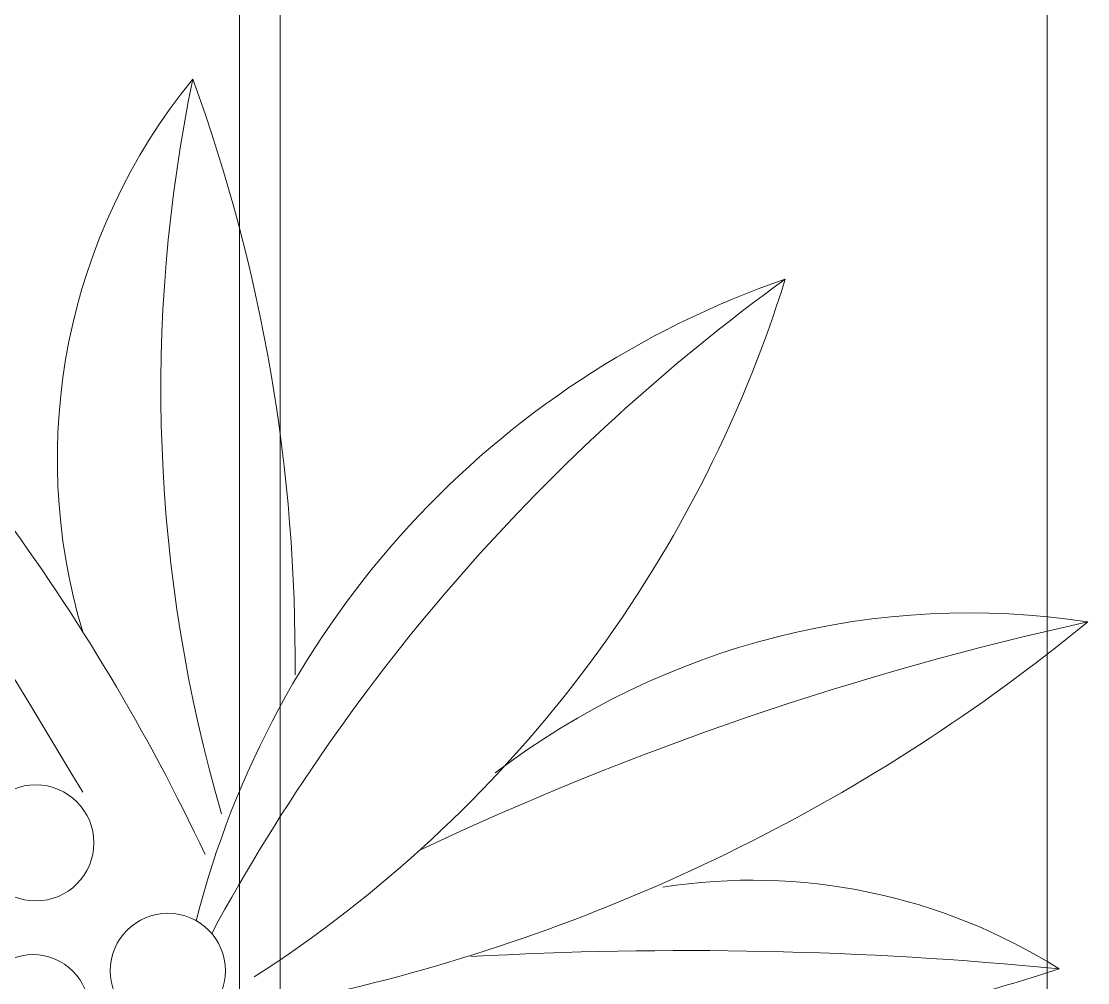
# Model space of a CAD drawing. Header units: millimetres. Extents: x 46644 to 147176, y -1287 to 53383.
# Drawn here: x 98997.4 to 99261.7, y 51119.2 to 51357.5 of the extents above; entities that cross this region are included whole.
import ezdxf

# ---------------------------------------------------------------- set-up
doc = ezdxf.new("R2010")
doc.units = ezdxf.units.MM
for name, color, linetype, lineweight in [('A-FLOR', 192, 'Continuous', 18), ('A-WALL', 113, 'Continuous', 18), ('G-IMPT', 8, 'Continuous', 18), ('L-PLNT', 71, 'Continuous', 18)]:
    doc.layers.add(name, color=color, linetype=linetype, lineweight=lineweight)

# ---------------------------------------------------------------- blocks, each defined once
blk = doc.blocks.new('CAY DUA VAN PHAT - CAY DUA VAN PHAT_dwg-2253781-TKCS_SẢNH - BẬC CẤP 3 - MẶT BẰNG')
at = {"layer": 'G-IMPT'}
for centre, radius in [((-146.76, 465.48), 28.54), ((-210.17, 400.02), 28.79), ((-126.9, 398.7), 27.88)]:
    blk.add_circle(centre, radius, dxfattribs=at)
for centre, radius, start, end in [((63.12, 862.61), 387.33, 171.2807, 217.3319), ((1206.67, 1258.47), 1563.2, 192.45532, 205.30666), ((-1023.02, 343.34), 910.32, 13.43357, 39.4147), ((93.59, 755.05), 285.25, 147.7766, 188.9369), ((1745.71, 721.87), 1902.48, 174.41125, 183.20325), ((-980.63, 631.94), 877.2, 6.61656, 18.28498), ((-60.58, 919.83), 454.05, 199.0692, 255.8486), ((298.02, 1343.2), 973.34, 215.97087, 241.57597), ((-679.68, 162.7), 637.73, 32.80883, 72.67027), ((-301.34, -312.83), 841.36, 89.46131, 109.98389), ((-435.14, 1214.47), 752.47, 258.21063, 286.24623), ((227.54, -433.19), 1013.76, 115.21824, 137.85612), ((-400.46, 708.43), 297.75, 230.7445, 286.7036), ((13615.78, -22598.21), 26867.12, 121.033453, 121.755144)]:
    blk.add_arc(centre, radius, start, end, dxfattribs=at)
blk = doc.blocks.new('CAY DUA VAN PHAT - CAY DUA VAN PHAT_dwg-V72-TKCS_SẢNH - BẬC CẤP 3 - MẶT BẰNG')
at = {"layer": 'G-IMPT'}
for centre, radius in [((-146.76, 465.48), 28.54), ((-210.17, 400.02), 28.79), ((-126.9, 398.7), 27.88)]:
    blk.add_circle(centre, radius, dxfattribs=at)
for centre, radius, start, end in [((63.12, 862.61), 387.33, 171.2807, 217.3319), ((1206.67, 1258.47), 1563.2, 192.45532, 205.30666), ((-1023.02, 343.34), 910.32, 13.43357, 39.4147), ((93.59, 755.05), 285.25, 147.7766, 188.9369), ((1745.71, 721.87), 1902.48, 174.41125, 183.20325), ((-980.63, 631.94), 877.2, 6.61656, 18.28498), ((-60.58, 919.83), 454.05, 199.0692, 255.8486), ((298.02, 1343.2), 973.34, 215.97087, 241.57597), ((-679.68, 162.7), 637.73, 32.80883, 72.67027), ((-301.34, -312.83), 841.36, 89.46131, 109.98389), ((-435.14, 1214.47), 752.47, 258.21063, 286.24623), ((227.54, -433.19), 1013.76, 115.21824, 137.85612), ((-400.46, 708.43), 297.75, 230.7445, 286.7036), ((13615.78, -22598.21), 26867.12, 121.033453, 121.755144)]:
    blk.add_arc(centre, radius, start, end, dxfattribs=at)
blk = doc.blocks.new('CAY DUA VAN PHAT - CAY DUA VAN PHAT-V73-TKCS_SẢNH - BẬC CẤP 3 - MẶT BẰNG')
at = {"xscale": 0.5, "yscale": 0.5, "zscale": 0.5}
for name in ['CAY DUA VAN PHAT - CAY DUA VAN PHAT_dwg-2253781-TKCS_SẢNH - BẬC CẤP 3 - MẶT BẰNG', 'CAY DUA VAN PHAT - CAY DUA VAN PHAT_dwg-V72-TKCS_SẢNH - BẬC CẤP 3 - MẶT BẰNG']:
    blk.add_blockref(name, (-151.82, -370.52), dxfattribs=at)

msp = doc.modelspace()

# ---------------------------------------------------------------- linework, layer by layer
at = {"layer": 'A-FLOR'}
msp.add_line((99251.59, 50657.93), (99251.59, 52404.99), dxfattribs=at)
at = {"layer": 'A-WALL'}
for p, q in [((99051.52, 52404.99), (99051.52, 50657.93)), ((99061.52, 52404.99), (99061.52, 50667.93))]:
    msp.add_line(p, q, dxfattribs=at)

# ---------------------------------------------------------------- block references
at = {"layer": 'L-PLNT', "rotation": 269.9999999999997}
msp.add_blockref('CAY DUA VAN PHAT - CAY DUA VAN PHAT-V73-TKCS_SẢNH - BẬC CẤP 3 - MẶT BẰNG', (99171.52, 50896.94), dxfattribs=at)

doc.saveas('drawing.dxf')
